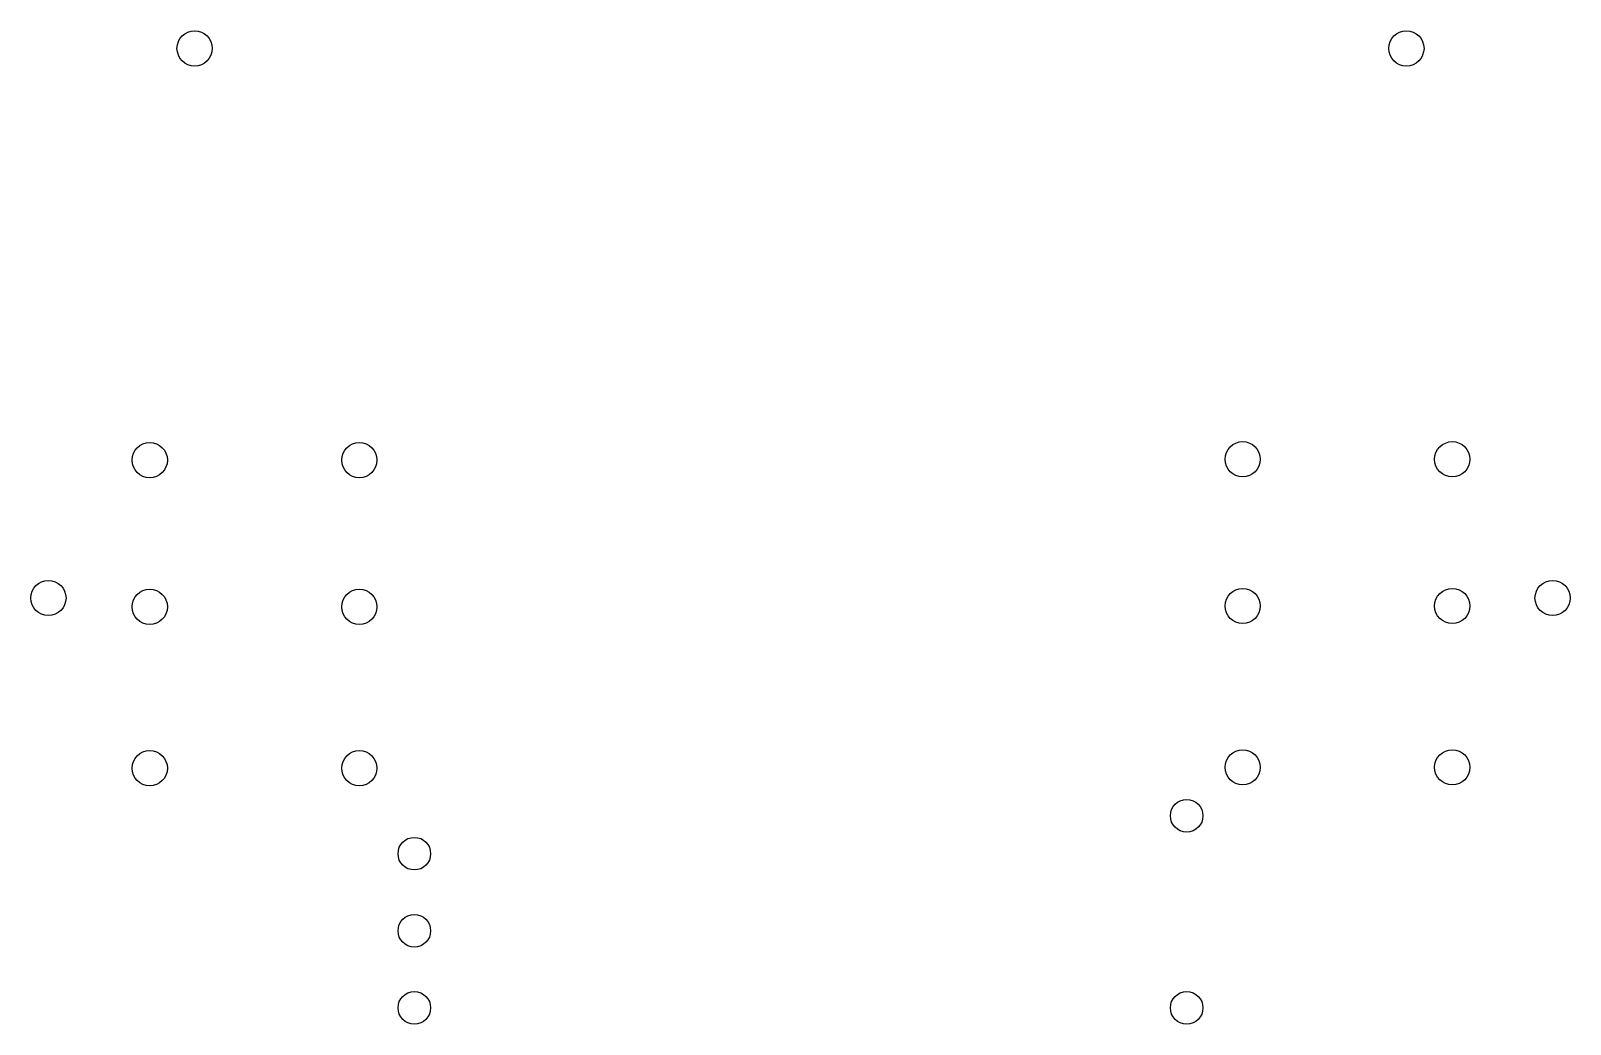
# Model space of a CAD drawing. Extents: x 58 to 233, y -128 to -15.
import ezdxf

# ---------------------------------------------------------------- set-up
doc = ezdxf.new("R2010")
doc.units = 0
doc.header["$MEASUREMENT"] = 0
doc.layers.add('MODELSKETCH_VISIBLE', color=7, linetype='CONTINUOUS')

msp = doc.modelspace()

# ---------------------------------------------------------------- linework, layer by layer
at = {"layer": 'MODELSKETCH_VISIBLE'}
for centre, radius in [((76.67, -17.1), 2), ((214.16, -17.1), 2), ((71.58, -63.82), 2), ((95.36, -63.82), 2), ((195.58, -63.72), 2), ((219.36, -63.72), 2), ((60.08, -79.47), 2), ((71.58, -80.47), 2), ((95.36, -80.47), 2), ((195.58, -80.37), 2), ((219.36, -80.37), 2), ((230.75, -79.47), 2), ((71.58, -98.78), 2), ((95.36, -98.78), 2), ((195.58, -98.68), 2), ((219.36, -98.68), 2), ((189.23, -104.18), 1.85), ((101.6, -108.48), 1.85), ((101.6, -117.23), 1.85), ((101.6, -125.98), 1.85), ((189.23, -125.98), 1.85)]:
    msp.add_circle(centre, radius, dxfattribs=at)

doc.saveas('drawing.dxf')
